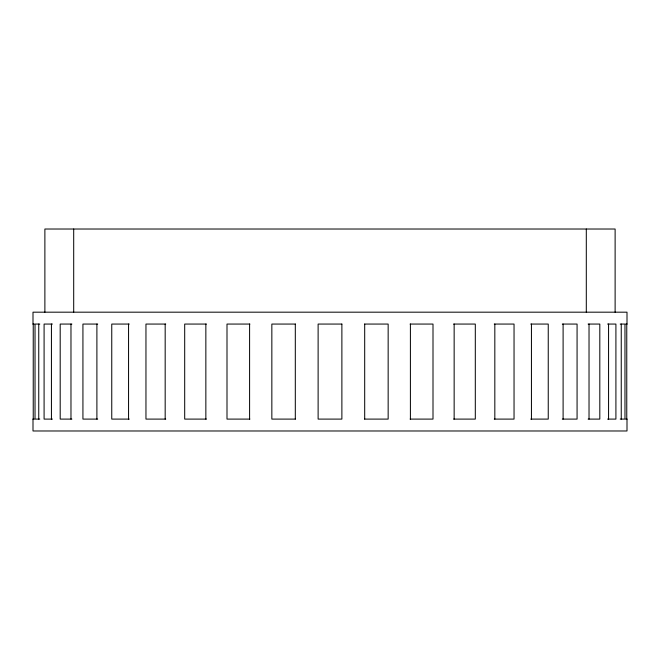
<?xml version="1.0" encoding="UTF-8"?>
<svg xmlns="http://www.w3.org/2000/svg" width="660" height="660" viewBox="0 0 660 660"><rect width="100%" height="100%" fill="white"/><g stroke="black" fill="none" stroke-linecap="round" stroke-linejoin="round"><path stroke-width="0.99" d="M33.074 324.06L34.295 324.06M39.781 324.06L35.029 324.06L35.029 419.1L39.781 419.1M52.42 324.06L44.088 324.06L44.088 419.1L52.42 419.1M71.891 324.06L60.192 324.06L60.192 419.1L71.891 419.1M97.713 324.06L82.929 324.06L82.929 419.1L97.713 419.1M129.253 324.06L111.755 324.06L111.755 419.1L129.253 419.1M165.743 324.06L145.959 324.06L145.959 419.1L165.743 419.1M206.423 324.06L184.693 324.06L184.693 419.1L206.423 419.1M249.909 324.06L226.999 324.06L226.999 419.1L249.909 419.1M295.408 324.06L271.846 324.06L271.846 419.1L295.408 419.1M364.592 324.06L388.154 324.06L388.154 419.1L364.592 419.1M410.091 324.06L433.001 324.06L433.001 419.1L410.091 419.1M453.577 324.06L475.307 324.06L475.307 419.1L453.577 419.1M494.257 324.06L514.041 324.06L514.041 419.1L494.257 419.1M530.747 324.06L548.245 324.06L548.245 419.1L530.747 419.1M562.287 324.06L577.071 324.06L577.071 419.1L562.287 419.1M588.11 324.06L599.808 324.06L599.808 419.1L588.11 419.1M607.58 324.06L615.912 324.06L615.912 419.1L607.58 419.1M620.218 324.06L624.97 324.06L624.97 419.1L620.218 419.1M625.705 324.06L626.926 324.06M33.074 419.1L34.295 419.1M625.705 419.1L626.926 419.1M627 324.06L627 312.18L33 312.18L33 324.06M627 419.1L627 430.98L33 430.98L33 419.1M626.761 324.06L626.761 419.1M621.25 324.06L621.25 419.1M615.12 312.18L615.12 229.02L44.88 229.02L44.88 312.18M608.569 324.06L608.569 419.1M589.025 324.06L589.025 419.1M586.303 229.02L586.303 312.18M563.104 324.06L563.104 419.1M531.44 324.06L531.44 419.1M494.827 324.06L494.827 419.1M454.146 324.06L454.146 419.1M410.404 324.06L410.404 419.1M364.691 324.06L364.691 419.1M295.309 324.06L295.309 419.1M249.596 324.06L249.596 419.1M205.854 324.06L205.854 419.1M165.173 324.06L165.173 419.1M128.56 324.06L128.56 419.1M96.896 324.06L96.896 419.1M73.697 229.02L73.697 312.18M70.975 324.06L70.975 419.1M51.431 324.06L51.431 419.1M38.75 324.06L38.75 419.1M33.239 324.06L33.239 419.1M341.88 324.06L318.12 324.06L318.12 419.1L341.88 419.1L341.88 324.06"/></g></svg>
